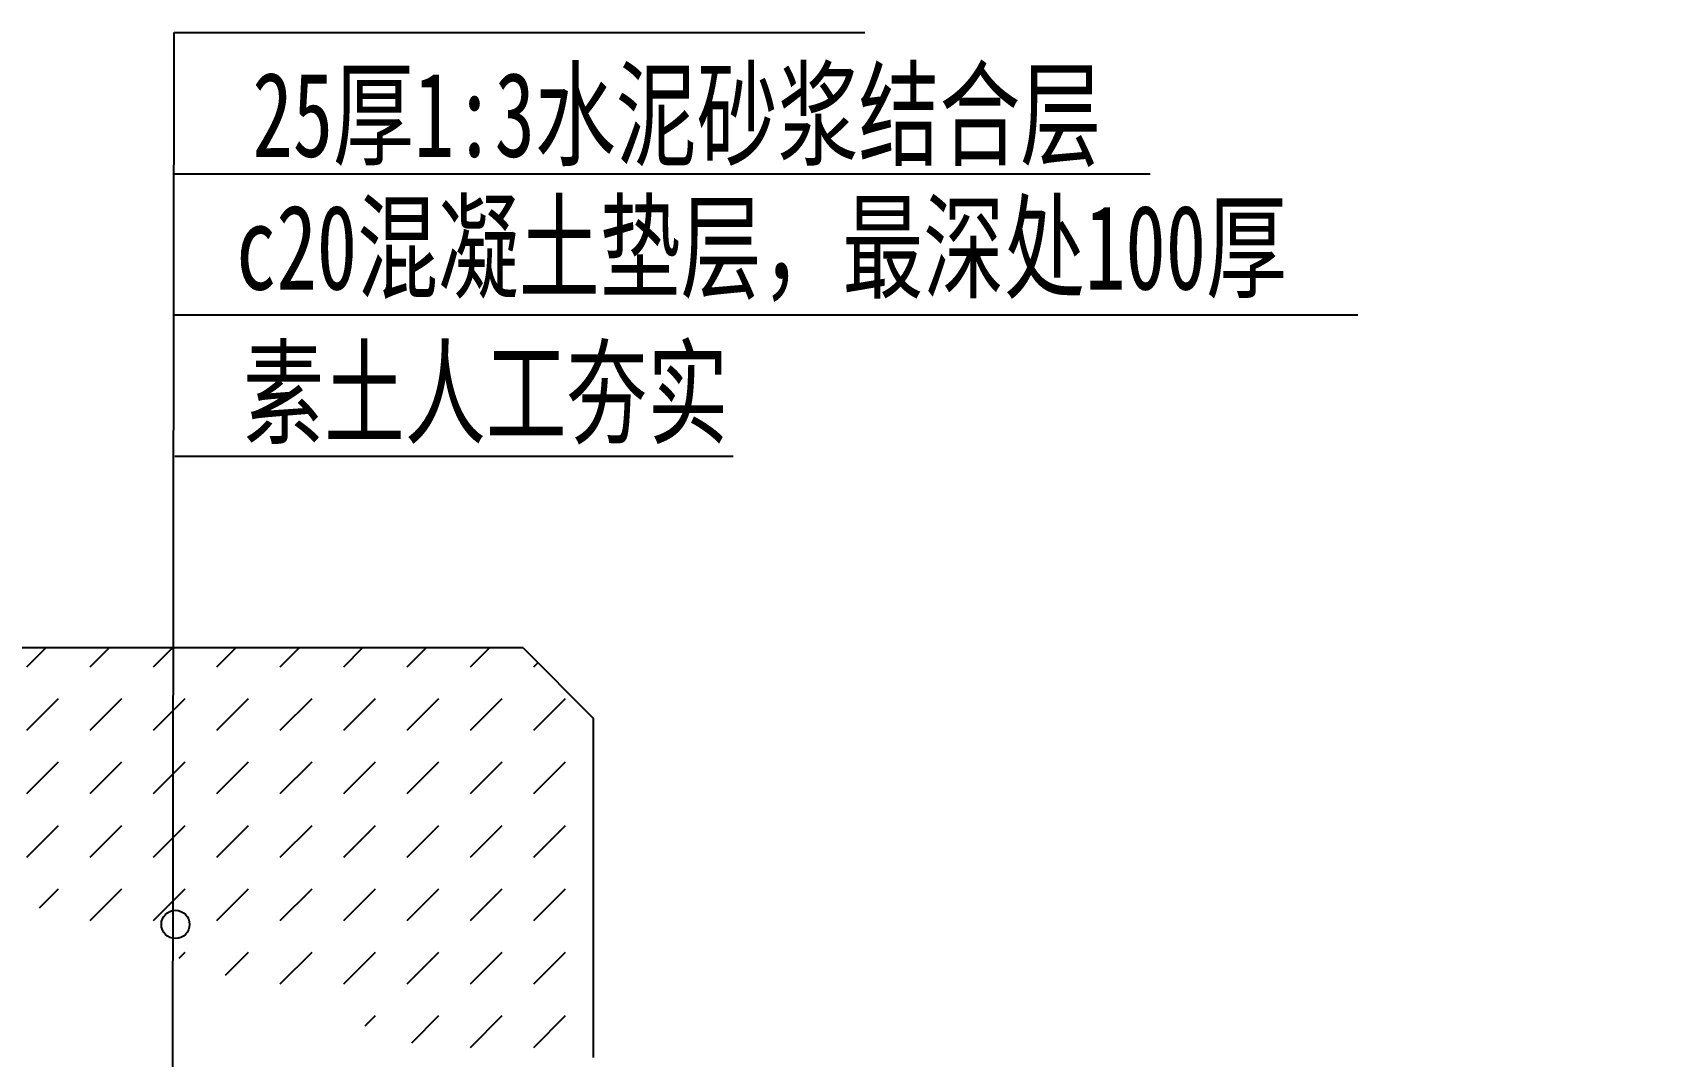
# Model space of a CAD drawing. Extents: x -43530 to -39330, y 16129 to 19047.
# Drawn here: x -42043 to -41469, y 18010 to 18372 of the extents above; entities that cross this region are included whole.
import ezdxf

# ---------------------------------------------------------------- set-up
doc = ezdxf.new("R2010")
doc.units = 0
for name, color, linetype in [('LEVEL', 2, 'CONTINUOUS'), ('STAIR', 140, 'CONTINUOUS'), ('TEXT', 41, 'CONTINUOUS')]:
    doc.layers.add(name, color=color, linetype=linetype)
doc.styles.add('STYLE1', font='simsun.ttf', dxfattribs={"width": 0.7})
pattern_1 = [(45, (-4687.32, 681.234), (2e-15, 22.4506403), [15.875, -15.875])]

msp = doc.modelspace()

# ---------------------------------------------------------------- hatches: boundary and pattern name
at = {"layer": 'STAIR'}
h = msp.add_hatch(dxfattribs=at)
h.set_pattern_fill('DASH', color=256, scale=5, angle=45, style=0)
h.set_pattern_definition(pattern_1)
edge = h.paths.add_edge_path()
edge.add_line((-42269.4, 18299.56), (-42694.4, 18299.56))
edge.add_line((-42269.4, 18299.56), (-42244.4, 18274.56))
edge.add_line((-42244.4, 18154.56), (-42244.4, 18274.56))
edge.add_line((-41869.4, 18154.56), (-42294.4, 18154.56))
edge.add_line((-42294.4, 18154.56), (-42694.4, 18154.56))
edge.add_line((-42694.4, 18154.56), (-42694.4, 18299.56))
h = msp.add_hatch(dxfattribs=at)
h.set_pattern_fill('DASH', color=256, scale=5, angle=45, style=0)
h.set_pattern_definition(pattern_1)
edge = h.paths.add_edge_path()
edge.add_line((-41869.4, 18154.56), (-42294.4, 18154.56))
edge.add_line((-41894.4, 18009.56), (-42294.4, 18009.56))
edge.add_line((-41469.4, 18009.56), (-41894.4, 18009.56))
edge.add_line((-41844.4, 18009.56), (-41844.4, 18129.56))
edge.add_line((-41869.4, 18154.56), (-41844.4, 18129.56))
edge.add_line((-42294.4, 18009.56), (-42294.4, 18154.56))

# ---------------------------------------------------------------- linework, layer by layer
at = {"layer": 'LEVEL'}
for p, q in [((-41869.4, 18154.56), (-42294.4, 18154.56)), ((-41869.4, 18154.56), (-41844.4, 18129.56)), ((-41844.4, 18009.56), (-41844.4, 18129.56))]:
    msp.add_line(p, q, dxfattribs=at)
at = {"layer": 'LEVEL', "linetype": 'CONTINUOUS'}
msp.add_circle((-41992.5, 18056.64), 5, dxfattribs=at)
at = {"layer": 'TEXT', "linetype": 'CONTINUOUS'}
for p, q in [((-41993.81, 17711.53), (-41992.94, 18372.38)), ((-41992.94, 18372.38), (-41748.38, 18372.38)), ((-41992.99, 18322.38), (-41647.27, 18322.38)), ((-41992.75, 18272.38), (-41573.78, 18272.38)), ((-41992.75, 18222.38), (-41795.03, 18222.38))]:
    msp.add_line(p, q, dxfattribs=at)

# ---------------------------------------------------------------- texts
at = {"layer": 'TEXT', "linetype": 'CONTINUOUS', "style": 'STYLE1', "width": 0.7}
for s, p in [('25厚1:3水泥砂浆结合层', (-41965.26, 18328.34)), ('c20混凝土垫层，最深处100厚', (-41971.04, 18281.37)), ('素土人工夯实', (-41968.55, 18229.85))]:
    msp.add_text(s, height=30, dxfattribs=at).set_placement(p)

doc.saveas('drawing.dxf')
